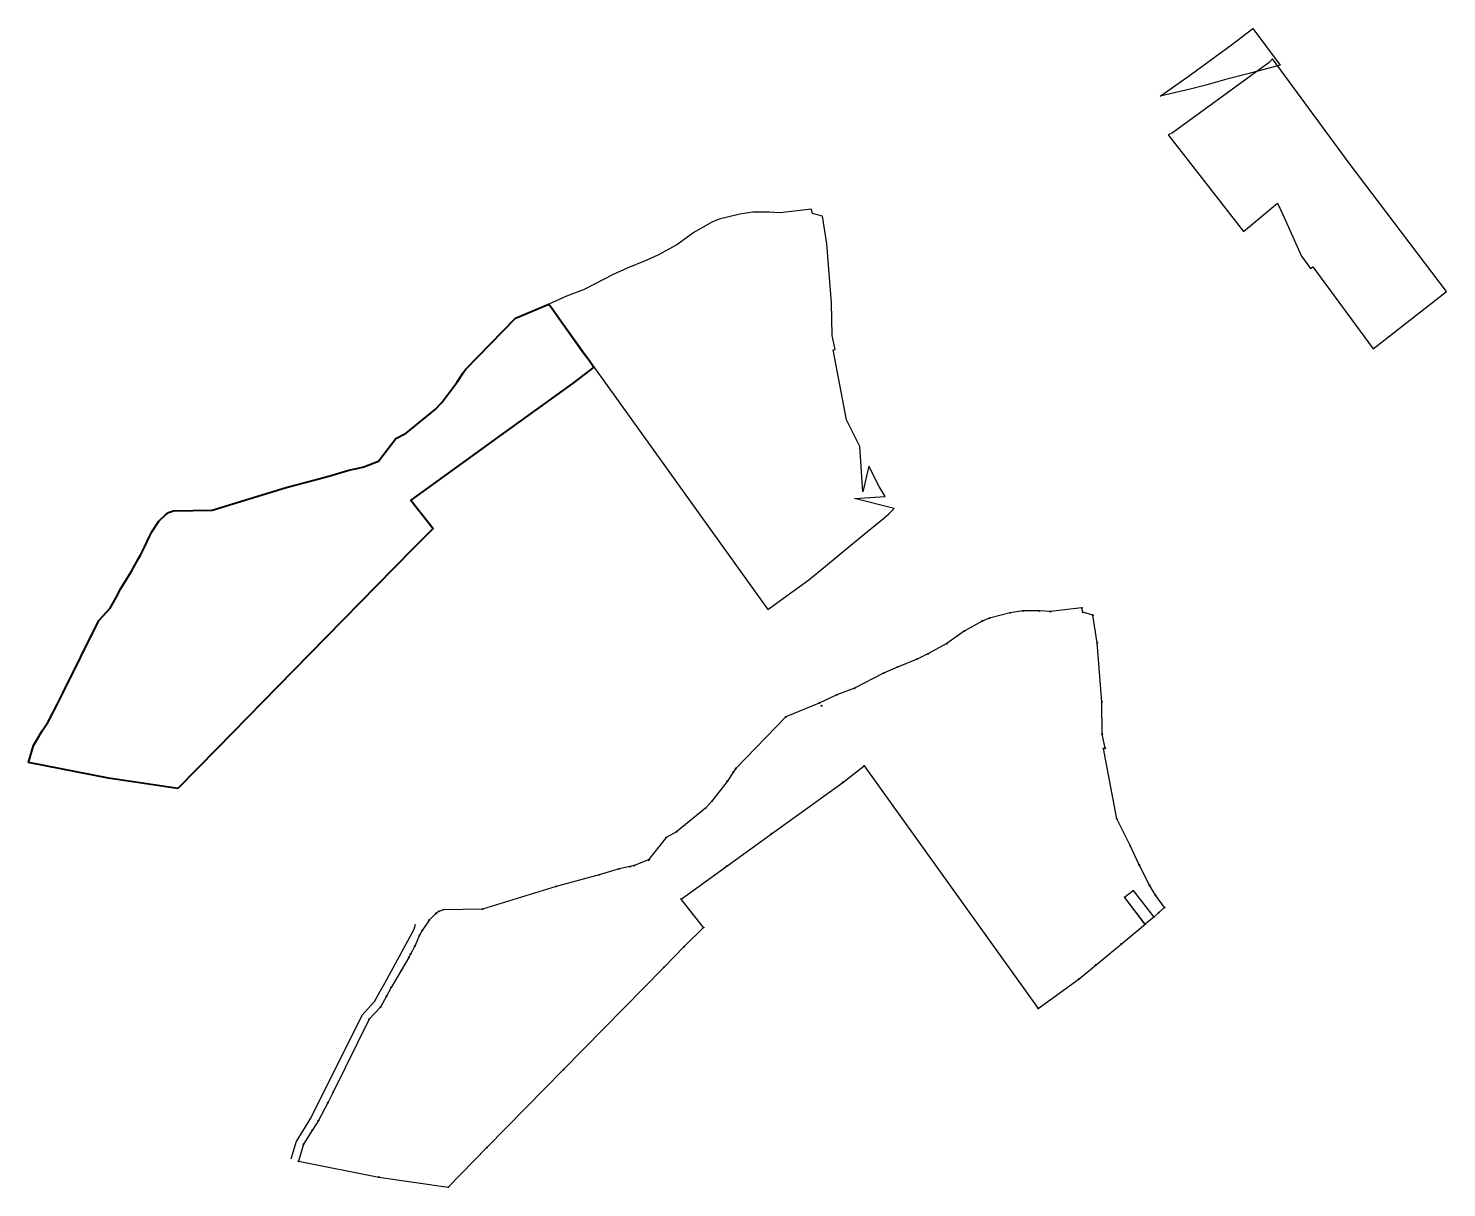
# Model space of a CAD drawing. Header units: millimetres. Extents: x 610466 to 1044762885095, y 1316825 to 2569345345915.
# Drawn here: x 610466 to 612077, y 1316825 to 1318142 of the extents above.
import ezdxf

# ---------------------------------------------------------------- set-up
doc = ezdxf.new("R2010")
doc.units = ezdxf.units.MM
doc.layers.add('EST. .20', color=3, linetype='Continuous', lineweight=20)

msp = doc.modelspace()

# ---------------------------------------------------------------- linework, layer by layer
for points in [[(611875.9, 1318102.8), (611850.9, 1318084.6), (611806.1, 1318052), (611766, 1318023), (611761.2, 1318020.7), (611846.7, 1317910.7), (611885.4, 1317943.2), (611890.8, 1317931), (611912.4, 1317883), (611922.9, 1317868.8), (611925.4, 1317870.6), (611994.1, 1317777.5), (612077.5, 1317842.6), (611967.7, 1317986.8), (611879.6, 1318106.9)], [(611306.1, 1317481.5), (611352.9, 1317515.2), (611371.8, 1317530.9), (611400.4, 1317554.5), (611427.8, 1317576.9), (611427.9, 1317577.1), (611437.5, 1317585), (611443.5, 1317590.3), (611449.9, 1317596.1), (611449.9, 1317596.1), (611404.5, 1317607.7), (611439.5, 1317610), (611432.8, 1317621.2), (611421.1, 1317644.4), (611414, 1317615.2), (611410.7, 1317666.5), (611395.7, 1317696.8), (611380.3, 1317776.6), (611382.5, 1317776.9), (611379.1, 1317792.7), (611378.5, 1317829.8), (611373.2, 1317896.7), (611368.3, 1317928.1), (611357, 1317931.4), (611355.8, 1317936.3), (611320.2, 1317932.1), (611307.6, 1317932.8), (611289, 1317932.8), (611274.3, 1317930.7), (611250.8, 1317924.7), (611242.7, 1317921.4), (611222, 1317909.9), (611202.6, 1317895.8), (611181, 1317884), (611168.7, 1317878.2), (611146.3, 1317869.2), (611130.6, 1317862.1), (611097.6, 1317844.9), (611077.5, 1317837.5), (611057.4, 1317828.3)]]:
    msp.add_lwpolyline(points, close=True)
at = {"color": 3}
for points in [[(611306.1, 1317481.5), (611352.9, 1317515.2), (611371.8, 1317530.9), (611400.4, 1317554.5), (611427.9, 1317577.1), (611437.5, 1317585), (611443.5, 1317590.3), (611449.9, 1317596.1), (611404.5, 1317607.7), (611439.5, 1317610), (611432.8, 1317621.2), (611421.1, 1317644.4), (611414, 1317615.2), (611410.7, 1317666.5), (611395.7, 1317696.8), (611380.3, 1317776.6), (611382.5, 1317776.9), (611379.1, 1317792.7), (611378.5, 1317829.8), (611373.2, 1317896.7), (611368.3, 1317928.1), (611357, 1317931.4), (611355.8, 1317936.3), (611320.2, 1317932.1), (611307.6, 1317932.8), (611289, 1317932.8), (611274.3, 1317930.7), (611250.8, 1317924.7), (611242.7, 1317921.4), (611222, 1317909.9), (611202.6, 1317895.8), (611181, 1317884), (611168.7, 1317878.2), (611146.3, 1317869.2), (611130.6, 1317862.1), (611097.6, 1317844.9), (611077.5, 1317837.5), (611057.4, 1317828.3)], [(610635.8, 1317278.4), (610556.9, 1317289.8), (610465.9, 1317307.7), (610471.6, 1317327.1), (610481.8, 1317343.6), (610488.5, 1317354.1), (610499.1, 1317374.3), (610505, 1317386.4), (610545.9, 1317469.2), (610558.9, 1317483), (610565.8, 1317495.1), (610570.9, 1317505.3), (610582.6, 1317524.4), (610591, 1317539.4), (610593.2, 1317543.2), (610598, 1317552.2), (610603.4, 1317564.6), (610606.3, 1317569.8), (610614.3, 1317581.8), (610621.7, 1317589.1), (610625.1, 1317591.7), (610630.8, 1317593.6), (610674.9, 1317594.3), (610758.7, 1317620.1), (610807.5, 1317633), (610830, 1317639.9), (610842.6, 1317642.5), (610847.2, 1317643.6), (610863.6, 1317650.1), (610883.6, 1317675.6), (610895.3, 1317682), (610928.3, 1317708.8), (610935.7, 1317716.7), (610952.8, 1317739.3), (610960, 1317750.2), (610962.8, 1317754.1), (611019.5, 1317812.5), (611057.4, 1317828.3), (611059.9, 1317825.1), (611087.2, 1317786.2), (611096.5, 1317773.5), (611103, 1317764.8), (611108.5, 1317756.9), (611084.2, 1317738.2), (611003.3, 1317679.8), (610952.5, 1317643.1), (610900.5, 1317605.7), (610925.9, 1317573.4), (610904.1, 1317551.7), (610880.8, 1317528), (610767, 1317411.8), (610679.9, 1317323.4)]]:
    msp.add_lwpolyline(points, close=True, dxfattribs=at)
at = {"color": 2}
msp.add_lwpolyline([(611613.2, 1317028.5), (611660, 1317062.2), (611707.5, 1317101.5), (611734.9, 1317124.1), (611711.6, 1317154.8), (611721.1, 1317162.2), (611744.6, 1317132.1), (611750.6, 1317137.4), (611757, 1317143.1), (611746.6, 1317157), (611739.9, 1317168.3), (611728.2, 1317191.4), (611717.7, 1317213.5), (611702.8, 1317243.8), (611687.4, 1317323.6), (611689.6, 1317323.9), (611686.2, 1317339.8), (611685.6, 1317376.8), (611680.3, 1317443.8), (611675.4, 1317475.2), (611664, 1317478.4), (611662.9, 1317483.3), (611627.3, 1317479.1), (611614.7, 1317479.9), (611596, 1317479.9), (611581.4, 1317477.7), (611557.9, 1317471.7), (611549.8, 1317468.4), (611529.1, 1317456.9), (611509.7, 1317442.8), (611488.1, 1317431), (611475.8, 1317425.3), (611453.4, 1317416.2), (611437.7, 1317409.2), (611404.7, 1317392), (611384.6, 1317384.6), (611364.5, 1317375.3), (611326.6, 1317359.5), (611269.9, 1317301.1), (611267.1, 1317297.2), (611259.9, 1317286.3), (611242.7, 1317263.8), (611235.4, 1317255.9), (611202.4, 1317229.1), (611190.7, 1317222.6), (611170.7, 1317197.1), (611154.3, 1317190.7), (611149.7, 1317189.5), (611137.1, 1317187), (611114.6, 1317180.1), (611065.8, 1317167.1), (610982, 1317141.3), (610937.8, 1317140.6), (610932.2, 1317138.7), (610928.8, 1317136.1), (610921.4, 1317128.8), (610913.4, 1317116.8), (610910.5, 1317111.6), (610905.1, 1317099.2), (610900.2, 1317090.2), (610898.1, 1317086.4), (610889.7, 1317071.5), (610878, 1317052.3), (610872.9, 1317042.2), (610866, 1317030), (610853, 1317016.2), (610812.1, 1316933.4), (610806.2, 1316921.3), (610795.6, 1316901.1), (610788.9, 1316890.6), (610778.7, 1316874.1), (610773, 1316854.8), (610864, 1316836.9), (610942.9, 1316825.4), (610987, 1316870.4), (611074, 1316958.9), (611187.9, 1317075.1), (611211.2, 1317098.7), (611233, 1317120.4), (611207.6, 1317152.7), (611259.6, 1317190.2), (611310.3, 1317226.9), (611391.3, 1317285.2), (611415.6, 1317303.9), (611613.2, 1317028.5)], dxfattribs=at)
at = {"color": 3}
msp.add_lwpolyline([(611757, 1317143.1), (611746.6, 1317157), (611739.9, 1317168.3), (611728.2, 1317191.4), (611717.7, 1317213.5)], dxfattribs=at)
msp.add_lwpolyline([(611734.8, 1317123.9), (611711.6, 1317154.8), (611721.1, 1317162.2), (611744.6, 1317132.1), (611734.9, 1317124.1)])
for centre in [(611087.2, 1317786.2), (611662.9, 1317483.3), (611549.8, 1317468.4), (611557.9, 1317471.7), (611581.4, 1317477.7), (611596, 1317479.9), (611614.7, 1317479.9), (611627.3, 1317479.1), (611664, 1317478.4), (611675.4, 1317475.2), (611529.1, 1317456.9), (611509.7, 1317442.8), (611680.3, 1317443.8), (611453.4, 1317416.2), (611475.8, 1317425.3), (611488.1, 1317431), (611437.7, 1317409.2), (611384.6, 1317384.6), (611404.7, 1317392), (611364.5, 1317375.3), (611364.5, 1317375.3), (611367, 1317372.2), (611685.6, 1317376.8), (611326.6, 1317359.5), (611686.2, 1317339.8), (611687.4, 1317323.6), (611689.6, 1317323.9), (611415.6, 1317303.9), (611267.1, 1317297.2), (611269.9, 1317301.1), (611259.9, 1317286.3), (611391.3, 1317285.2), (611235.4, 1317255.9), (611242.7, 1317263.8), (611702.8, 1317243.8), (611202.4, 1317229.1), (611310.3, 1317226.9), (611190.7, 1317222.6), (611717.7, 1317213.5), (611154.3, 1317190.7), (611170.7, 1317197.1), (611728.2, 1317191.4), (611114.6, 1317180.1), (611137.1, 1317187), (611149.7, 1317189.5), (611259.6, 1317190.2), (611065.8, 1317167.1), (611721.1, 1317162.2), (611739.9, 1317168.3), (611207.6, 1317152.7), (611711.6, 1317154.8), (611746.6, 1317157), (611757, 1317143.1), (610921.4, 1317128.8), (610928.8, 1317136.1), (610932.2, 1317138.7), (610937.8, 1317140.6), (610982, 1317141.3), (611744.6, 1317132.1), (611750.6, 1317137.4), (610910.5, 1317111.6), (610913.4, 1317116.8), (611233, 1317120.4), (611734.9, 1317124.1), (610905.1, 1317099.2), (611211.2, 1317098.7), (611707.5, 1317101.5), (610898.1, 1317086.4), (610900.2, 1317090.2), (611678.9, 1317078), (610889.7, 1317071.5), (611187.9, 1317075.1), (611660, 1317062.2), (610878, 1317052.3), (610866, 1317030), (610872.9, 1317042.2), (610853, 1317016.2), (611613.2, 1317028.5), (611074, 1316958.9), (610812.1, 1316933.4), (610806.2, 1316921.3), (610795.6, 1316901.1), (610788.9, 1316890.6), (610778.7, 1316874.1), (610987, 1316870.4), (610773, 1316854.8), (610864, 1316836.9), (610942.9, 1316825.4)]:
    msp.add_circle(centre, 0.5, dxfattribs=at)
at = {"layer": 'EST. .20', "color": 3, "linetype": 'Continuous', "lineweight": -2, "flags": 128}
msp.add_lwpolyline([(611857.4, 1318141.6), (611888.4, 1318099.6), (611851.7, 1318090.1), (611827.6, 1318083.7), (611803.8, 1318077.1), (611786, 1318072.6), (611752.1, 1318064.5), (611783.6, 1318087), (611833.1, 1318122.9), (611857.4, 1318141.6)], dxfattribs=at)
at = {"layer": 'EST. .20', "color": 6, "linetype": 'Continuous', "lineweight": 40, "flags": 128}
msp.add_lwpolyline([(610635.8, 1317278.4), (610556.9, 1317289.8), (610465.9, 1317307.7), (610471.6, 1317327.1), (610481.8, 1317343.6), (610488.5, 1317354.1), (610499.1, 1317374.3), (610505, 1317386.4), (610545.9, 1317469.2), (610558.9, 1317483), (610565.8, 1317495.1), (610570.9, 1317505.3), (610582.6, 1317524.4), (610591, 1317539.4), (610593.2, 1317543.2), (610598, 1317552.2), (610603.4, 1317564.6), (610606.3, 1317569.8), (610614.3, 1317581.8), (610621.7, 1317589.1), (610625.1, 1317591.7), (610630.8, 1317593.6), (610630.8, 1317593.6), (610674.9, 1317594.3), (610758.7, 1317620.1), (610807.5, 1317633), (610830, 1317639.9), (610842.6, 1317642.5), (610847.2, 1317643.6), (610863.6, 1317650.1), (610883.6, 1317675.6), (610895.3, 1317682), (610928.3, 1317708.8), (610935.7, 1317716.7), (610952.8, 1317739.3), (610960, 1317750.2), (610962.8, 1317754.1), (611019.5, 1317812.5), (611057.4, 1317828.3), (611059.9, 1317825.1), (611087.2, 1317786.2), (611096.5, 1317773.5), (611103, 1317764.8), (611108.5, 1317756.9), (611084.2, 1317738.2), (611003.3, 1317679.8), (610952.5, 1317643.1), (610900.5, 1317605.7), (610925.9, 1317573.4), (610904.1, 1317551.7), (610880.8, 1317528), (610767, 1317411.8), (610679.9, 1317323.4), (610635.8, 1317278.4)], dxfattribs=at)
at = {"layer": 'EST. .20', "color": 7, "linetype": 'Continuous', "lineweight": -2, "flags": 128}
for points in [[(610845, 1317020.4), (610859.3, 1317036.4), (610865.4, 1317047.1), (610870.9, 1317057), (610904.4, 1317118.5), (610905.8, 1317124.3)], [(610845, 1317020.4), (610787.8, 1316905.5), (610770.2, 1316877.1), (610764.2, 1316857.4)]]:
    msp.add_lwpolyline(points, dxfattribs=at)
at = {"layer": 'EST. .20', "color": 6, "linetype": 'Continuous', "lineweight": 40}
msp.add_circle((611170.7, 1317197.1), 0.177, dxfattribs=at)

doc.saveas('drawing.dxf')
